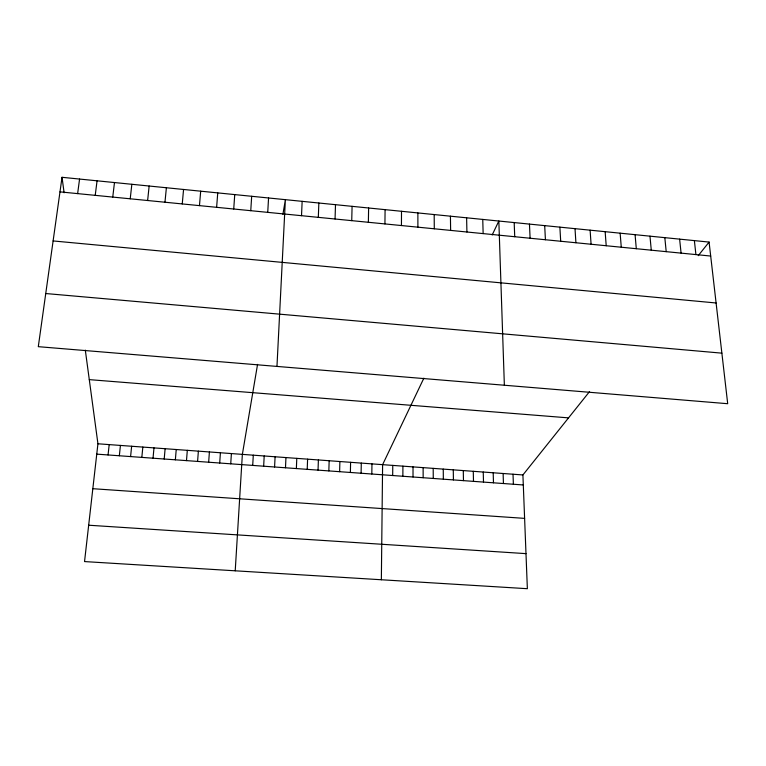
<?xml version="1.0" encoding="UTF-8"?>
<svg xmlns="http://www.w3.org/2000/svg" width="766" height="766" viewBox="0 0 766 766"><rect width="100%" height="100%" fill="white"/><g stroke="black" fill="none" stroke-linecap="round" stroke-linejoin="round"><path stroke-width="1.15" d="M401.441 225.549L401.508 211.292M402.868 476.26L402.906 466.149M392.69 475.523L392.767 465.402M384.934 223.921L385.087 209.645M381.353 579.757L382.607 464.656L423.866 378.165M371.816 474.02L371.96 463.88M368.369 222.284L368.618 207.998M361.102 473.244L361.293 463.095M350.378 472.469L350.598 462.31M351.738 220.646L352.082 206.341M339.625 471.693L339.884 461.525M335.058 218.999L335.498 204.675M328.844 470.908L329.15 460.739M318.043 470.132L318.388 459.945M307.214 469.347L307.597 459.16M318.321 217.352L318.848 203.009M296.365 468.562L296.787 458.365M301.517 215.696L302.149 201.343M285.488 467.777L285.948 457.57M274.582 466.992L275.09 456.775M276.966 366.416L285.383 199.658L282.903 214.365M263.657 466.197L264.203 455.971M252.703 465.412L253.297 455.176M267.736 212.364L268.56 197.973M235.219 570.804L242.362 454.372L257.558 364.396M250.76 210.688L251.679 196.287M230.729 463.823L231.399 453.568M219.708 463.028L220.416 452.763M233.726 209.003L234.741 194.593M208.658 462.224L209.405 451.959M216.625 207.318L217.745 192.888M197.58 461.429L198.375 451.145M186.483 460.625L187.316 450.331M199.466 205.633L200.682 191.184M175.357 459.82L176.228 449.518M164.202 459.016L165.121 448.704M182.251 203.928L183.562 189.47M153.028 458.202L153.985 447.89M164.968 202.224L166.385 187.747M141.825 457.398L142.83 447.076M130.593 456.584L131.637 446.252M147.627 200.52L149.15 186.023M119.343 455.77L120.425 445.429M108.054 454.956L109.193 444.606M130.22 198.796L131.848 184.29M85.313 350.139L97.933 443.782L84.538 561.574L527.362 588.7L522.91 474.949L589.59 391.531M112.755 197.073L114.479 182.547M95.223 195.349L97.062 180.805M77.634 193.616L79.568 179.053M62.027 177.3L38.3 346.672L727.7 403.711L709.086 242.085L62.027 177.3L64.114 192.793M492.174 234.99L498.838 221.029L504.363 385.231M698.228 255.662L709.086 242.085M88.674 525.217L525.993 553.636M92.82 488.698L524.605 518.371M96.755 454.133L523.302 484.964M97.933 443.782L522.91 474.949M89.287 379.63L568.535 417.872M45.74 293.531L721.878 353.155M53.113 240.936L716.095 302.982M59.978 191.873L710.695 256.045M694.379 240.61L695.911 254.59M679.624 239.136L681.079 253.125M664.821 237.651L666.2 251.66M649.98 236.167L651.272 250.185M635.081 234.674L636.297 248.711M620.134 233.18L621.274 247.226M605.15 231.677L606.203 245.742M590.107 230.173L591.084 244.249M575.017 228.661L575.908 242.755M559.879 227.148L560.693 241.252M544.693 225.625L545.421 239.748M529.459 224.103L530.101 238.236M514.178 222.571L514.733 236.723M513.019 474.221L513.383 484.246M503.118 473.493L503.434 483.528M493.189 472.766L493.476 482.81M482.752 219.421L483.145 233.601M483.241 472.038L483.499 482.092M473.273 471.31L473.493 481.364M466.618 217.812L466.915 232.002M463.286 470.573L463.468 480.646M450.427 216.184L450.628 230.403M453.271 469.836L453.424 479.918M443.246 469.108L443.351 479.19M434.178 214.557L434.293 228.785M433.192 468.371L433.259 478.463M423.119 467.624L423.158 477.725M417.872 212.929L417.901 227.167M413.018 466.887L413.018 476.998"/></g></svg>
